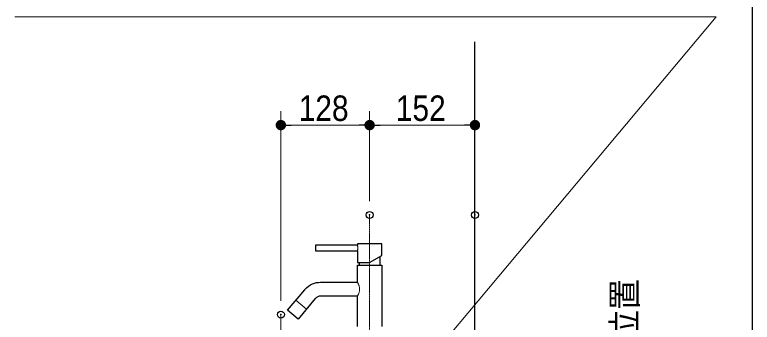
# Model space of a CAD drawing. Units: millimetres, scale not verified. Extents: x -6062 to 6062, y -3045 to 3045.
# Drawn here: x -4081 to -3018, y -1174 to -731 of the extents above; entities that cross this region are included whole.
import ezdxf
from ezdxf.enums import TextEntityAlignment as Align

# ---------------------------------------------------------------- set-up
doc = ezdxf.new("R2010")
doc.units = ezdxf.units.MM
doc.header["$LTSCALE"] = 20
doc.header["$PDMODE"] = 32
doc.header["$PDSIZE"] = 10
doc.linetypes.add('USER3', pattern=[2.91, 1.76, -0.4, 0.35, -0.4])
for name, color, linetype, lineweight in [('0-0_1図面枠', 7, 'Continuous', 20), ('0-1_2寸法-1', 7, 'Continuous', 15), ('0-2_0', 7, 'Continuous', 25), ('0-4_2寸法-2', 7, 'Continuous', 15), ('0-5_2寸法-3', 7, 'Continuous', 15), ('0-7_5ボウル・キャビネット', 7, 'Continuous', 15), ('0-8_4給排水', 7, 'Continuous', 30)]:
    doc.layers.add(name, color=color, linetype=linetype, lineweight=lineweight)
doc.layers.add('0-3_Defpoints', color=7, linetype='Continuous')
doc.styles.add('ＭＳ Ｐゴシック', font='')
doc.styles.get('ＭＳ Ｐゴシック').set_extended_font_data('MS PGothic')

# ---------------------------------------------------------------- blocks, each defined once
blk = doc.blocks.new('_Dot')
at = {"layer": '0-2_0'}
blk.add_line((-10, 0), (-20, 0), dxfattribs=at)
for points in [[(0, 0), (-10, 0), (-9.92, 1.25)], [(0, 0), (-9.92, -1.25), (-10, 0)], [(0, 0), (-9.92, 1.25), (-9.69, 2.49)], [(0, 0), (-9.69, -2.49), (-9.92, -1.25)], [(0, 0), (-9.69, 2.49), (-9.3, 3.68)], [(0, 0), (-9.3, -3.68), (-9.69, -2.49)], [(0, 0), (-9.3, 3.68), (-8.76, 4.82)], [(0, 0), (-8.76, -4.82), (-9.3, -3.68)], [(0, 0), (-8.76, 4.82), (-8.09, 5.88)], [(0, 0), (-8.09, -5.88), (-8.76, -4.82)], [(0, 0), (-8.09, 5.88), (-7.29, 6.85)], [(0, 0), (-7.29, -6.85), (-8.09, -5.88)], [(0, 0), (-7.29, 6.85), (-6.37, 7.71)], [(0, 0), (-6.37, -7.71), (-7.29, -6.85)], [(0, 0), (-6.37, 7.71), (-5.36, 8.44)], [(0, 0), (-5.36, -8.44), (-6.37, -7.71)], [(0, 0), (-5.36, 8.44), (-4.26, 9.05)], [(0, 0), (-4.26, -9.05), (-5.36, -8.44)], [(0, 0), (-4.26, 9.05), (-3.09, 9.51)], [(0, 0), (-3.09, -9.51), (-4.26, -9.05)], [(0, 0), (-3.09, 9.51), (-1.87, 9.82)], [(0, 0), (-1.87, -9.82), (-3.09, -9.51)], [(0, 0), (-1.87, 9.82), (-0.63, 9.98)], [(0, 0), (-0.63, -9.98), (-1.87, -9.82)], [(0, 0), (-0.63, 9.98), (0.63, 9.98)], [(0, 0), (0.63, -9.98), (-0.63, -9.98)], [(0, 0), (0.63, 9.98), (1.87, 9.82)], [(0, 0), (1.87, 9.82), (3.09, 9.51)], [(0, 0), (3.09, 9.51), (4.26, 9.05)], [(0, 0), (4.26, 9.05), (5.36, 8.44)], [(0, 0), (5.36, 8.44), (6.37, 7.71)], [(0, 0), (6.37, 7.71), (7.29, 6.85)], [(0, 0), (7.29, 6.85), (8.09, 5.88)], [(0, 0), (8.09, 5.88), (8.76, 4.82)], [(0, 0), (8.76, 4.82), (9.3, 3.68)], [(0, 0), (9.3, 3.68), (9.69, 2.49)], [(0, 0), (9.69, 2.49), (9.92, 1.25)], [(0, 0), (9.92, 1.25), (10, 0)], [(0, 0), (1.87, -9.82), (0.63, -9.98)], [(0, 0), (3.09, -9.51), (1.87, -9.82)], [(0, 0), (4.26, -9.05), (3.09, -9.51)], [(0, 0), (5.36, -8.44), (4.26, -9.05)], [(0, 0), (6.37, -7.71), (5.36, -8.44)], [(0, 0), (7.29, -6.85), (6.37, -7.71)], [(0, 0), (8.09, -5.88), (7.29, -6.85)], [(0, 0), (8.76, -4.82), (8.09, -5.88)], [(0, 0), (9.3, -3.68), (8.76, -4.82)], [(0, 0), (9.69, -2.49), (9.3, -3.68)], [(0, 0), (9.92, -1.25), (9.69, -2.49)], [(0, 0), (10, 0), (9.92, -1.25)]]:
    blk.add_solid(points, dxfattribs=at)
blk = doc.blocks.new('グループ-29')
at = {"layer": '0-8_4給排水'}
for p, q in [((-35340, -21586.8), (-35340, -21840)), ((-35940, -21760), (-35940, -21840))]:
    blk.add_line(p, q, dxfattribs=at)
at = {"layer": '0-8_4給排水', "lineweight": 15}
blk.add_line((-37462.2, -23104), (-37768.6, -22846.9), dxfattribs=at)
at = {"layer": '0-8_4給排水', "linetype": 'USER3', "lineweight": 15}
blk.add_lwpolyline([(-35640, -24500), (-35640, -23920), (-35640, -20390)], dxfattribs=at)
at = {"layer": '0-8_4給排水'}
blk.add_lwpolyline([(-37200, -21420), (-35990, -21420), (-35990, -21760), (-35640, -21760), (-35290.1, -21558), (-35290, -21220), (-35990, -21220), (-35990, -21260), (-37200, -21260)], close=True, dxfattribs=at)
at = {"layer": '0-8_4給排水', "lineweight": 15}
for points in [[(-35990, -21260), (-35989.9, -21260.4), (-35989.6, -21261.6), (-35989.2, -21263.6), (-35988.6, -21266.4), (-35987.9, -21269.8), (-35987.1, -21274), (-35986.2, -21278.7), (-35985.3, -21284.1), (-35984.4, -21289.9), (-35983.5, -21296.2), (-35982.7, -21302.9), (-35982.1, -21309.9), (-35981.5, -21317.2), (-35981.1, -21324.7), (-35980.8, -21332.3), (-35980.7, -21340), (-35980.8, -21344), (-35980.8, -21348.1), (-35981.1, -21356.1), (-35981.6, -21363.9), (-35982.2, -21371.4), (-35982.9, -21378.5), (-35983.7, -21385.3), (-35984.6, -21391.5), (-35985.5, -21397.3), (-35986.4, -21402.4), (-35987.3, -21407), (-35988, -21410.9), (-35988.7, -21414.2), (-35989.3, -21416.7), (-35989.7, -21418.5), (-35989.9, -21419.6), (-35990, -21420)], [(-35990, -22328), (-35989.4, -22329), (-35987.7, -22332.1), (-35984.9, -22337.2), (-35981.1, -22344.1), (-35976.5, -22352.7), (-35971.3, -22362.9), (-35965.7, -22374.6), (-35959.7, -22387.6), (-35953.7, -22401.8), (-35947.9, -22417.2), (-35942.3, -22433.7), (-35937.3, -22451.2), (-35933.1, -22469.6), (-35929.9, -22488.8), (-35927.9, -22508.5), (-35927.2, -22528.5), (-35928, -22548.6), (-35930.1, -22568.5), (-35933.4, -22587.7), (-35937.7, -22606.3), (-35942.8, -22623.9), (-35948.5, -22640.5), (-35954.4, -22655.9), (-35960.5, -22670.1), (-35966.4, -22683), (-35972, -22694.4), (-35977.1, -22704.4), (-35981.5, -22712.7), (-35985.1, -22719.3), (-35987.8, -22724.1), (-35989.4, -22727.1), (-35990, -22728)]]:
    blk.add_lwpolyline(points, dxfattribs=at)
at = {"layer": '0-8_4給排水'}
blk.add_lwpolyline([(-35990, -23600), (-35990, -22728), (-37053.5, -22728), (-37073.2, -22729), (-37092.7, -22731.9), (-37111.8, -22736.7), (-37130.4, -22743.4), (-37151.9, -22753.9), (-37171.9, -22766.9), (-37190.3, -22782.1), (-37206.7, -22799.5), (-37703.9, -23392), (-38010.3, -23134.9), (-37513.1, -22542.3), (-37511.4, -22540.3), (-37460.6, -22487.3), (-37405.1, -22441.9), (-37346.6, -22404.5), (-37284.2, -22374.2), (-37228.5, -22354.1), (-37171.1, -22339.7), (-37112.6, -22330.9), (-37053.5, -22328), (-35990, -22328), (-35990, -21840), (-35290, -21840), (-35290, -23600)], dxfattribs=at)
blk = doc.blocks.new('グループ-30')
at = {"layer": '0-8_4給排水', "linetype": 'USER3', "lineweight": 15}
blk.add_line((-38200, -23260), (-38200, -31900), dxfattribs=at)

msp = doc.modelspace()

# ---------------------------------------------------------------- linework, layer by layer
at = {"layer": '0-0_1図面枠', "lineweight": 30}
msp.add_line((-3017.5, 1750), (-3017.5, -2420), dxfattribs=at)
at = {"layer": '0-1_2寸法-1'}
for p, q in [((-3697.5, -1143), (-3697.5, -870)), ((-3569.5, -999.5), (-3569.5, -870)), ((-3569.5, -999.5), (-3569.5, -870)), ((-3417.5, -999.5), (-3417.5, -870)), ((-3682.49, -890), (-3584.51, -890)), ((-3432.51, -890), (-3554.49, -890))]:
    msp.add_line(p, q, dxfattribs=at)
at = {"layer": '0-3_Defpoints'}
for p in [(-3569.5, -890), (-3569.5, -1019.5), (-3417.5, -1019.5), (-3697.5, -1163)]:
    msp.add_point(p, dxfattribs=at)
at = {"layer": '0-5_2寸法-3'}
msp.add_lwpolyline([(-3569.5, -1330), (-3069.4, -734), (-4081.4, -734)], dxfattribs=at)
at = {"layer": '0-7_5ボウル・キャビネット', "lineweight": 30}
msp.add_lwpolyline([(-4067.5, -2020), (-3417.5, -2020), (-3417.5, -770)], dxfattribs=at)

# ---------------------------------------------------------------- block references
at = {"layer": '0-1_2寸法-1', "xscale": 0.7503418, "yscale": 0.7503418, "rotation": 180}
for p in [(-3697.5, -890), (-3569.5, -890)]:
    msp.add_blockref('_Dot', p, dxfattribs=at)
at = {"layer": '0-1_2寸法-1', "xscale": 0.7503418, "yscale": 0.7503418}
for p in [(-3569.5, -890), (-3417.5, -890)]:
    msp.add_blockref('_Dot', p, dxfattribs=at)
at = {"layer": '0-8_4給排水', "xscale": 0.05, "yscale": 0.05}
for name in ['グループ-29', 'グループ-30']:
    msp.add_blockref(name, (-1787.5, 0), dxfattribs=at)

# ---------------------------------------------------------------- texts
at = {"layer": '0-1_2寸法-1', "style": 'ＭＳ Ｐゴシック', "width": 0.9}
for s, p in [('128', (-3671.83, -894.96)), ('152', (-3531.72, -894.96))]:
    msp.add_text(s, height=36.66, dxfattribs=at).set_placement(p, align=Align.BOTTOM_LEFT)
at = {"layer": '0-4_2寸法-2', "style": 'ＭＳ Ｐゴシック', "width": 0.9}
msp.add_text('Pトラップ排水位置', height=36.66, rotation=90, dxfattribs=at).set_placement((-3172.48, -1500.42), align=Align.BOTTOM_LEFT)

doc.saveas('drawing.dxf')
